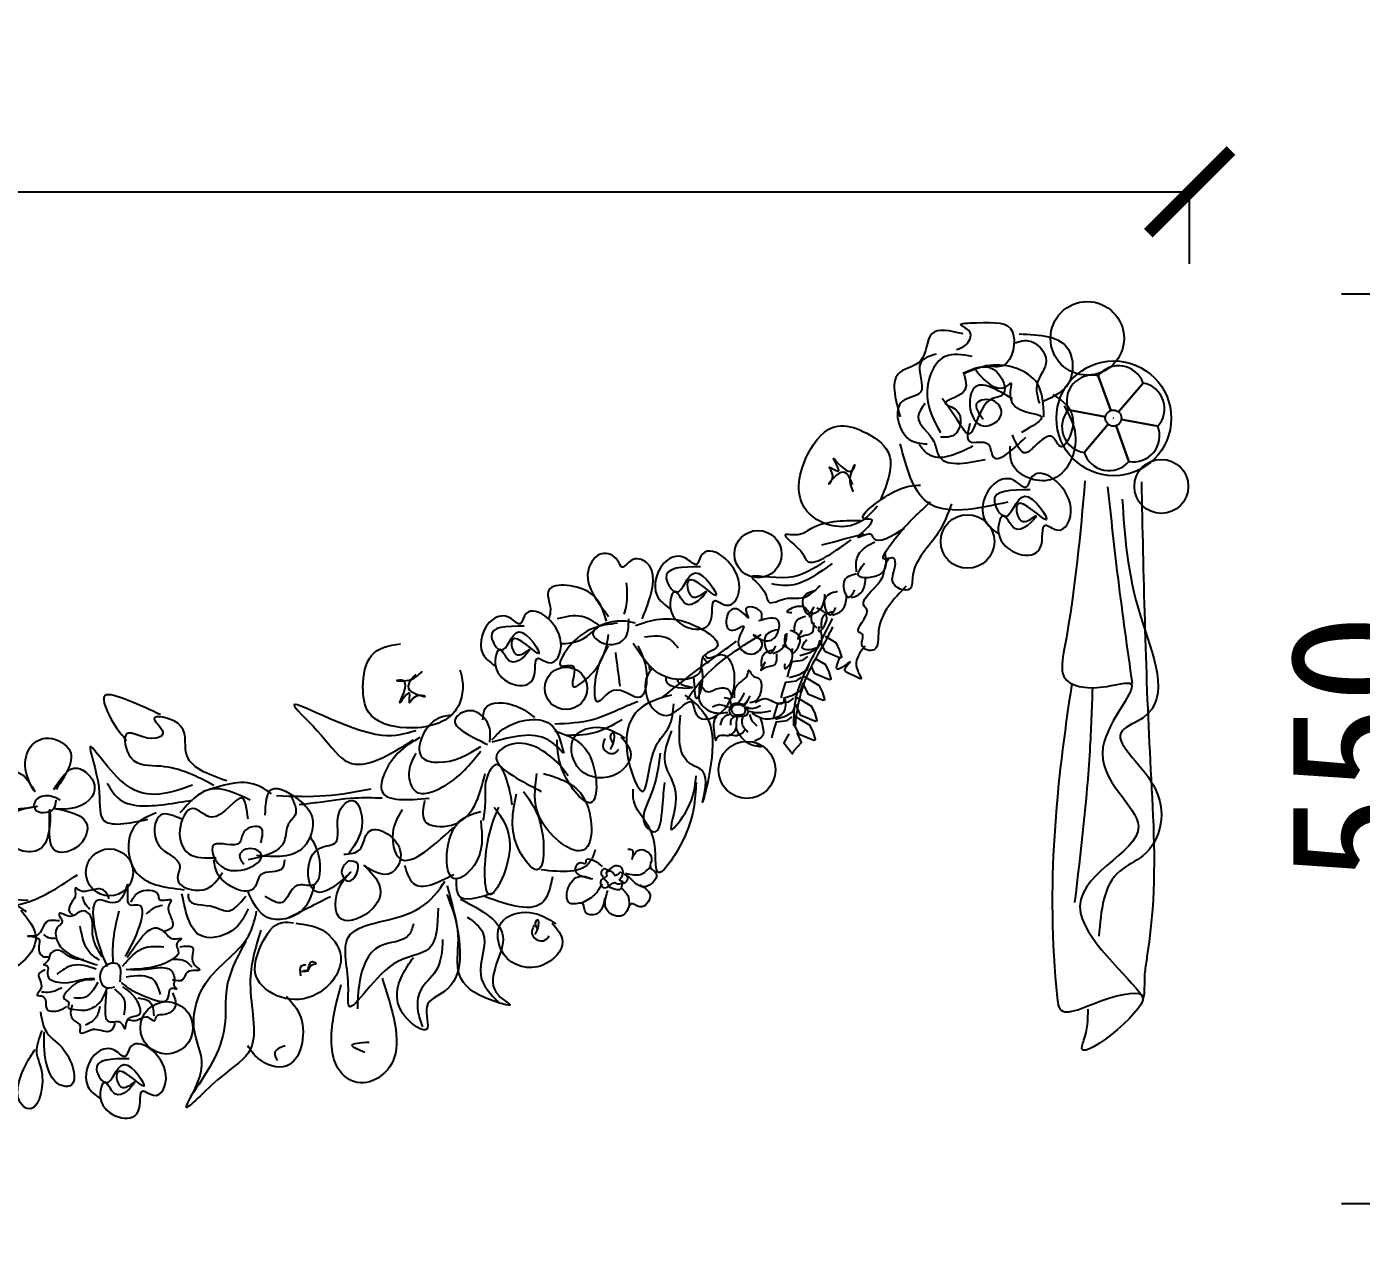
# Model space of a CAD drawing. Extents: x 3172 to 33391, y 13916 to 34175.
# Drawn here: x 15426 to 16233, y 16822 to 17560 of the extents above; entities that cross this region are included whole.
import ezdxf

# ---------------------------------------------------------------- set-up
doc = ezdxf.new("R2010")
doc.units = 0
doc.layers.get('0').update_dxf_attribs({"linetype": 'CONTINUOUS'})
doc.layers.get('DEFPOINTS').update_dxf_attribs({"linetype": 'CONTINUOUS'})
doc.layers.add('PUB_DIM', color=252, linetype='CONTINUOUS')
doc.dimstyles.new('ISO-25', dxfattribs={"dimtxt": 2.5, "dimasz": 2.5, "dimexe": 1.25, "dimexo": 0.625, "dimtad": 1, "dimdec": 4, "dimdsep": 46, "dimlunit": 6, "dimtxsty": 'Standard', "dimcen": 2.5, "dimadec": 0, "dimazin": 0, "dimtfac": 1, "dimtdec": 4, "dimtmove": 0, "dimatfit": 3, "dimfxl": 1, "dimtolj": 1, "dimtzin": 0, "dimarcsym": 0})

# ---------------------------------------------------------------- blocks, each defined once
blk = doc.blocks.new('_ARCHTICK')
at = {"color": 0, "linetype": 'ByBlock', "const_width": 0.15}
blk.add_lwpolyline([(-0.5, -0.5), (0.5, 0.5)], dxfattribs=at)
blk = doc.blocks.new('*D63')
at = {"color": 0, "lineweight": -2}
for p, q in [((16221.03, 17399.02), (16272.28, 17399.02)), ((16271.03, 17399.02), (16271.03, 16849.41)), ((16221.03, 16849.41), (16272.28, 16849.41))]:
    blk.add_line(p, q, dxfattribs=at)
at = {"layer": 'DEFPOINTS', "color": 0}
for p in [(16220.4, 17399.02), (16220.4, 16849.41), (16271.03, 16849.41)]:
    blk.add_point(p, dxfattribs=at)
at = {"color": 0, "lineweight": -2, "xscale": 50, "yscale": 50, "zscale": 50}
for p, rotation in [((16271.03, 17399.02), 90), ((16271.03, 16849.41), 270)]:
    blk.add_blockref('_ARCHTICK', p, dxfattribs=dict(at, rotation=rotation))
at = {"color": 0, "insert": (16230.41, 17124.21), "char_height": 80, "attachment_point": 5, "rotation": 90}
blk.add_mtext('\\A1;550', dxfattribs=at)
blk = doc.blocks.new('*D68')
at = {"color": 0, "lineweight": -2}
for p, q in [((14329, 17417.23), (14329, 17461.95)), ((14329, 17460.7), (16129.3, 17460.7)), ((16129.3, 17417.23), (16129.3, 17461.95))]:
    blk.add_line(p, q, dxfattribs=at)
at = {"layer": 'DEFPOINTS', "color": 0}
for p in [(16129.3, 17460.7), (14329, 17416.6), (16129.3, 17416.6)]:
    blk.add_point(p, dxfattribs=at)
at = {"color": 0, "lineweight": -2, "xscale": 50, "yscale": 50, "zscale": 50, "rotation": 180}
blk.add_blockref('_ARCHTICK', (14329, 17460.7), dxfattribs=at)
at = {"color": 0, "lineweight": -2, "xscale": 50, "yscale": 50, "zscale": 50}
blk.add_blockref('_ARCHTICK', (16129.3, 17460.7), dxfattribs=at)
at = {"color": 0, "insert": (15229.15, 17507.99), "char_height": 80, "attachment_point": 5}
blk.add_mtext('\\A1;1,800', dxfattribs=at)

msp = doc.modelspace()

# ---------------------------------------------------------------- linework, layer by layer
at = {"color": 7}
for p, q in [((16074.04025, 17349.60727), (16081.55191, 17328.57644)), ((16081.55191, 17328.57644), (16074.04025, 17349.60727)), ((16101.18782, 17345.15166), (16086.36289, 17327.69827)), ((16086.36289, 17327.69827), (16101.18782, 17345.15166)), ((16055.85835, 17328.96116), (16078.3859, 17324.84909)), ((16078.3859, 17324.84909), (16055.85835, 17328.96116)), ((16065.57347, 17303.22287), (16080.03087, 17320.24357)), ((16080.03087, 17320.24357), (16065.57347, 17303.22287)), ((16109.97693, 17319.08262), (16088.00786, 17323.09275)), ((16088.00786, 17323.09275), (16109.97693, 17319.08262)), ((16092.54447, 17297.79993), (16084.84185, 17319.3654)), ((16084.84185, 17319.3654), (16092.54447, 17297.79993))]:
    msp.add_line(p, q, dxfattribs=at)
for points in [[(15906.62097, 17187.47894), (15908.71866, 17183.12869), (15917.97638, 17179.20627), (15919.00699, 17179.70283), (15917.73675, 17183.91741), (15915.74873, 17188.04017), (15909.08063, 17191.98021)], [(15893.7377, 17180.48306), (15899.70057, 17182.34), (15904.44868, 17185.13583), (15906.04949, 17189.7176)], [(15886.28497, 17167.49296), (15887.26009, 17171.26522), (15889.08166, 17176.96951), (15895.54155, 17177.79575), (15898.54128, 17180.00319)], [(15887.40765, 17167.2718), (15893.37052, 17169.12875), (15898.11863, 17171.92458), (15899.71944, 17176.50635)], [(15900.49184, 17173.85101), (15902.38861, 17169.91744), (15911.64634, 17165.99502), (15912.67694, 17166.49158), (15911.4067, 17170.70616), (15909.41869, 17174.82891), (15903.04277, 17178.59631)], [(15882.42106, 17154.96189), (15883.39618, 17158.73415), (15885.21776, 17164.43843), (15891.67764, 17165.26468), (15894.67738, 17167.47212)], [(15895.5427, 17163.57052), (15898.52471, 17157.38637), (15907.78243, 17153.46395), (15908.81304, 17153.96051), (15907.5428, 17158.17508), (15905.55478, 17162.29784), (15898.45035, 17166.4957), (15895.30307, 17168.28166)], [(15883.54375, 17154.74073), (15889.50662, 17156.59768), (15894.25473, 17159.39351), (15895.85554, 17163.97528)], [(15877.83939, 17142.33902), (15878.81451, 17146.11128), (15880.63608, 17151.81556), (15887.09597, 17152.64181), (15890.0957, 17154.84925)], [(15878.96207, 17142.11786), (15884.92494, 17143.97481), (15889.67305, 17146.77063), (15891.27387, 17151.35241)], [(15890.96103, 17150.94765), (15893.94304, 17144.7635), (15903.20076, 17140.84108), (15904.23137, 17141.33764), (15902.96112, 17145.55221), (15900.97311, 17149.67497), (15893.86868, 17153.87283), (15890.72139, 17155.65879)], [(15876.75445, 17130.8929), (15877.72957, 17134.66516), (15879.55115, 17140.36945), (15886.01103, 17141.19569), (15889.01077, 17143.40313)], [(15889.87609, 17139.50153), (15892.8581, 17133.31738), (15902.11582, 17129.39496), (15903.14643, 17129.89152), (15901.87618, 17134.1061), (15899.88817, 17138.22885), (15892.78374, 17142.42671), (15889.63645, 17144.21267)], [(15887.0239, 17133.30068), (15884.07964, 17127.81755), (15889.30702, 17121.19109), (15890.15348, 17123.12312), (15894.62534, 17128.07213), (15892.04825, 17133.94331)], [(15431.50656, 17089.37409), (15431.50656, 17089.05326)]]:
    msp.add_lwpolyline(points, dxfattribs=at)
for centre, radius in [((16067.42091, 17372.18619), 22.21623), ((16083.46954, 17323.86342), 34.68676), ((16083.19688, 17323.97092), 4.89048), ((16083.19688, 17323.97092), 3.49615311422651e-12), ((16112.18069, 17282.73415), 16.28924), ((15995.04345, 17249.42753), 16.2055), ((15868.38289, 17241.81459), 14.27426), ((15752.31808, 17160.73496), 12.85653), ((15861.71654, 17111.443), 17.23469), ((15476.39863, 17049.50352), 14.22666), ((15510.94542, 16955.57495), 15.83692)]:
    msp.add_circle(centre, radius, dxfattribs=at)
for centre, start, end in [((16086.38224, 17339.87423), 19.61853776, 141.74027324), ((16070.65713, 17334.25764), 77.57052328, 199.69225876), ((16098.37531, 17329.6873), 317.57052328, 79.69225876), ((16067.83153, 17318.77786), 139.61853776, 261.74027324), ((16095.37688, 17313.26066), 259.61853776, 21.74027324), ((16080.5582, 17307.96782), 197.57052328, 319.69225876)]:
    msp.add_arc(centre, 15.71804, start, end, dxfattribs=at)
for points in [[(15992.35081, 17374.84004), (15973.36518, 17374.84004), (15966.58459, 17358.57889), (15954.37954, 17351.80341), (15954.37954, 17324.70151)], [(15988.28248, 17365.35437), (15993.70693, 17368.06456), (15996.41917, 17376.19514), (15990.9947, 17380.26043), (16000.48752, 17381.61552), (16022.18539, 17376.19514), (16016.76094, 17355.8687), (16005.91199, 17355.8687)], [(16023.54151, 17369.41965), (16031.67822, 17370.77476), (16042.52716, 17358.57889), (16037.10269, 17345.02794), (16038.45881, 17332.83208)], [(16026.25375, 17374.84004), (16056.08832, 17365.35437), (16056.08832, 17345.02794), (16041.17104, 17334.18718)], [(15976.07741, 17362.64418), (15966.58459, 17357.2238), (15966.58459, 17339.60756), (15955.73566, 17334.18718), (15959.80402, 17311.15056), (15970.65294, 17308.44036)], [(15997.77529, 17361.28908), (15981.50189, 17361.28908), (15970.65294, 17336.89737), (15978.78965, 17315.21584)], [(16041.17104, 17324.70151), (16037.10269, 17345.02794), (16008.62423, 17355.8687), (15992.35081, 17350.44832)], [(15999.1314, 17354.51361), (16003.19976, 17349.09322), (16019.47316, 17343.67284), (16020.82927, 17345.02794), (16020.82927, 17336.89737), (16039.81493, 17324.70151), (16027.60986, 17315.21584)], [(15992.35081, 17351.80341), (15992.35081, 17339.60756), (15981.50189, 17332.83208), (15988.28248, 17328.7668), (15986.92636, 17313.86075), (15978.78965, 17312.50565)], [(16022.18539, 17335.54227), (15999.1314, 17342.31775), (15996.41917, 17331.47699), (16004.55588, 17319.28113), (16015.40482, 17326.05661), (16011.33647, 17334.18718), (16000.48752, 17332.83208), (16004.55588, 17323.34642)], [(16046.59552, 17338.25246), (16058.80056, 17320.63622), (16050.66385, 17307.08526), (16046.59552, 17312.50565), (16035.74657, 17307.08526), (16030.3221, 17303.01998), (16022.18539, 17313.86075)], [(15969.29682, 17332.83208), (15965.22847, 17324.70151), (15974.7213, 17309.79546), (15977.43353, 17301.66488), (16005.91199, 17298.95469)], [(16053.37609, 17331.47699), (16060.15668, 17313.86075), (16045.2394, 17286.75883), (16022.18539, 17296.2445), (16020.82927, 17307.08526)], [(15940.69597, 17270.79132), (15927.50632, 17260.03124), (15913.67472, 17258.8882), (15896.45146, 17269.83698), (15898.54299, 17302.29098), (15916.5926, 17319.21211), (15931.82743, 17315.99562), (15947.03845, 17303.41885), (15942.25853, 17274.26232)], [(15996.41917, 17320.63622), (15996.41917, 17309.79546), (16007.26811, 17308.44036), (16009.98035, 17301.66488), (16030.3221, 17312.50565)], [(16019.47316, 17273.20788), (15970.65294, 17273.20788), (15954.37954, 17308.44036)], [(15998.28608, 17306.95888), (15971.27467, 17302.10143), (15965.71305, 17308.04066)], [(15925.6914, 17283.80769), (15918.57979, 17291.18364), (15911.20367, 17284.06809), (15913.54752, 17289.27459), (15911.64042, 17294.30759), (15916.84494, 17291.96463), (15913.98427, 17299.51409), (15925.34688, 17292.31168), (15926.90944, 17295.78268), (15924.56559, 17290.57618), (15925.86369, 17279.5557)], [(16032.92125, 17280.5864), (16011.24694, 17273.35364), (16017.61746, 17264.60631), (16029.45065, 17276.78937), (16042.62849, 17262.51896), (16025.16023, 17271.79022), (16028.68835, 17261.45901), (16036.39581, 17265.00838), (16025.40928, 17256.65081), (16017.01605, 17265.01646), (16013.87489, 17253.9502), (16039.0239, 17245.60486), (16042.19189, 17259.29448), (16049.02585, 17256.395), (16057.442, 17270.02784), (16033.19321, 17287.44548), (16030.51562, 17282.22698), (16023.48989, 17286.1378), (16012.17387, 17285.04939), (16005.48167, 17262.31585), (16013.27349, 17254.36035)], [(16094.75422, 17163.64285), (16086.1945, 17226.61123), (16079.90185, 17282.43183)], [(16088.57325, 17274.98589), (16099.58189, 17204.26936), (16101.15455, 17142.9817), (16088.57325, 17135.12431), (16107.44519, 17102.12325), (16101.15455, 17059.69334), (16087.00057, 17050.26447), (16074.41926, 17010.97751)], [(15833.63905, 17234.04266), (15812.94994, 17227.13866), (15819.03089, 17218.78894), (15830.32621, 17230.41822), (15842.90506, 17216.79646), (15826.23081, 17225.6463), (15829.59856, 17215.7847), (15836.95568, 17219.17273), (15826.46854, 17211.19505), (15818.45682, 17219.18044), (15815.45844, 17208.6172), (15839.46431, 17200.65119), (15842.48831, 17213.71855), (15849.01163, 17210.95087), (15857.04523, 17223.96403), (15833.89866, 17240.58996), (15831.34277, 17235.60866), (15824.63639, 17239.34172), (15813.83473, 17238.30278), (15807.44672, 17216.60259), (15814.88437, 17209.0087)], [(15927.95345, 17231.16574), (15928.45749, 17240.06367), (15933.90826, 17246.32856), (15938.99606, 17249.26117)], [(15798.42606, 17202.74292), (15802.49441, 17213.58368), (15801.1383, 17236.6203), (15791.64547, 17237.97539), (15786.221, 17233.91011), (15783.50878, 17237.97539), (15774.01595, 17242.04068), (15765.87925, 17232.55501), (15774.01595, 17209.5184), (15778.08431, 17204.09801)], [(15944.97155, 17243.26013), (15942.97, 17230.22363), (15929.01747, 17229.18918), (15932.81934, 17236.33175)], [(15787.57712, 17205.45311), (15788.93323, 17210.87349), (15788.93323, 17224.42444)], [(15927.96899, 17229.87305), (15920.16944, 17224.93284), (15923.41945, 17215.69425), (15926.93397, 17220.13594)], [(15924.98555, 17215.56623), (15930.55086, 17218.38522), (15933.03999, 17223.63826), (15933.49378, 17227.72387)], [(15903.32573, 17219.77624), (15895.52617, 17214.83602), (15898.77618, 17205.59743), (15902.2907, 17210.03913)], [(15900.34228, 17205.46942), (15905.9076, 17208.28841), (15908.39673, 17213.54145), (15908.85051, 17217.62706)], [(15916.4714, 17219.23996), (15908.67184, 17214.29975), (15911.92185, 17205.06116), (15915.43637, 17209.50285)], [(15913.48795, 17204.93314), (15919.05327, 17207.75213), (15921.5424, 17213.00517), (15921.99618, 17217.09078)], [(15726.98247, 17198.24438), (15707.27855, 17191.66914), (15713.06993, 17183.71703), (15723.82738, 17194.79253), (15735.80724, 17181.81943), (15719.927, 17190.24785), (15723.13439, 17180.85584), (15730.14117, 17184.08254), (15720.15341, 17176.48475), (15712.5232, 17184.08989), (15709.6676, 17174.02966), (15732.53033, 17166.44298), (15735.41033, 17178.88809), (15741.62302, 17176.2522), (15749.27407, 17188.64568), (15727.22971, 17204.47991), (15724.79554, 17199.73581), (15718.40851, 17203.29111), (15708.12121, 17202.30164), (15702.0374, 17181.63479), (15709.12087, 17174.40251)], [(15870.43993, 17201.96001), (15870.04105, 17207.05026), (15861.0618, 17208.47669), (15862.58766, 17203.34901), (15855.4269, 17208.66383), (15849.6457, 17204.34294), (15852.18881, 17195.79684), (15859.60561, 17198.37107), (15856.47725, 17188.88508), (15866.40057, 17181.78619), (15870.58277, 17188.98073), (15865.63939, 17193.09368), (15874.54548, 17189.41324), (15880.58274, 17201.62316), (15868.73117, 17201.45265)], [(15888.90961, 17206.38754), (15886.15228, 17206.81455), (15890.84689, 17210.01315), (15897.55129, 17208.83719), (15899.61738, 17203.48969)], [(15905.16753, 17198.05907), (15905.18301, 17195.26892), (15909.03932, 17199.44017), (15908.8655, 17206.2447), (15903.8814, 17209.07723)], [(15906.6578, 17197.00354), (15908.24897, 17204.63385), (15913.54394, 17207.11117)], [(15772.65984, 17198.67763), (15761.81089, 17204.09801), (15746.89361, 17202.74292)], [(15783.50878, 17200.03273), (15753.6742, 17185.12667), (15749.60585, 17174.28591), (15756.38644, 17174.28591), (15756.38644, 17162.09005), (15765.87925, 17167.51043), (15778.08431, 17193.25725)], [(15794.35771, 17200.03273), (15786.221, 17201.38782), (15768.59148, 17193.25725), (15775.37207, 17187.83687), (15787.57712, 17190.54706), (15790.28935, 17202.74292)], [(15794.35771, 17198.67763), (15826.90452, 17200.03273), (15843.17794, 17185.12667), (15835.04123, 17179.70629), (15833.68511, 17171.57572), (15818.76781, 17166.15534), (15793.00159, 17187.83687)], [(15890.42002, 17194.17181), (15892.01119, 17201.80212), (15897.30616, 17204.27944)], [(15894.90394, 17195.62413), (15892.68517, 17190.71275), (15894.10837, 17191.80897), (15900.96943, 17194.15827), (15902.09135, 17200.49312)], [(15901.03503, 17206.88479), (15900.7956, 17200.96281), (15904.0147, 17197.30452)], [(15799.78218, 17191.90216), (15814.69948, 17190.54706), (15820.12393, 17185.12667)], [(15825.5484, 17153.95948), (15832.32899, 17163.44515), (15870.30028, 17193.25725)], [(15880.26841, 17196.09292), (15872.46885, 17191.1527), (15875.71886, 17181.91411), (15879.23338, 17186.35581)], [(15877.28496, 17181.7861), (15882.85028, 17184.60509), (15885.33941, 17189.85813), (15885.79319, 17193.94374)], [(15884.91069, 17193.53086), (15884.67127, 17187.60888), (15887.89037, 17183.95059)], [(15889.0432, 17184.70515), (15889.05867, 17181.91499), (15892.91499, 17186.08624), (15892.74117, 17192.89077), (15887.75707, 17195.7233)], [(15913.49507, 17197.89656), (15910.76967, 17192.38624), (15898.70773, 17170.17614), (15892.48865, 17150.41353), (15890.77802, 17138.15787)], [(15906.34456, 17195.01836), (15904.94347, 17185.8928), (15895.1767, 17185.16869), (15897.83801, 17190.16849)], [(15795.71382, 17186.48178), (15801.1383, 17167.51043), (15797.06994, 17155.31458), (15780.79654, 17159.37986), (15771.30372, 17152.60438), (15769.9476, 17163.44515), (15778.08431, 17186.48178)], [(15810.63112, 17155.31458), (15829.61676, 17170.22062), (15855.38298, 17189.19197)], [(15870.45481, 17173.8565), (15872.04598, 17181.4868), (15877.34095, 17183.96412)], [(15884.5342, 17175.4945), (15884.54967, 17172.70435), (15888.40598, 17176.8756), (15888.23217, 17183.68012), (15883.24807, 17186.51266)], [(15782.15266, 17182.41648), (15784.8649, 17162.09005)], [(15872.61759, 17176.58985), (15870.39882, 17171.67847), (15871.82202, 17172.77468), (15878.68308, 17175.12399), (15879.805, 17181.45884)], [(15661.48942, 17169.16834), (15657.68288, 17159.65571), (15667.19917, 17155.85065), (15661.48942, 17155.85065), (15657.68288, 17152.04559), (15657.68288, 17157.75317), (15651.97313, 17152.04559), (15653.87638, 17165.36329), (15650.06988, 17165.36329), (15655.77963, 17165.36329), (15665.29592, 17171.07088)], [(15507.28391, 17144.74063), (15486.64212, 17153.76461), (15473.741, 17156.34289), (15478.90144, 17139.58407), (15486.64212, 17129.27096)], [(15661.45823, 17134.98815), (15641.11646, 17132.27796), (15588.22789, 17149.89419), (15604.50131, 17132.27796), (15620.77471, 17116.0168), (15660.10211, 17129.56777)], [(15702.14173, 17141.76362), (15703.49785, 17148.5391), (15722.4835, 17149.89419), (15733.33243, 17143.11872)], [(15795.71382, 17152.60438), (15788.93323, 17149.89419), (15768.59148, 17141.76362), (15745.53749, 17139.05343)], [(15816.05558, 17156.66967), (15797.06994, 17148.5391), (15790.28935, 17116.0168), (15798.42606, 17098.40057), (15806.56277, 17125.50248), (15814.69948, 17137.69834), (15817.41169, 17151.24929)], [(15824.19229, 17156.66967), (15840.4657, 17133.63305), (15835.04123, 17092.98018), (15835.04123, 17110.59642), (15828.26064, 17114.66171), (15821.48005, 17144.47381)], [(15547.27736, 17104.7773), (15522.76523, 17121.53612), (15517.60479, 17139.58407), (15503.41357, 17142.16235), (15508.57401, 17133.13837), (15504.70367, 17130.56009), (15486.64212, 17133.13837), (15489.22234, 17118.95784), (15507.28391, 17113.80128), (15539.53668, 17102.19902)], [(15683.1561, 17144.47381), (15673.66327, 17141.76362), (15665.52658, 17118.72699), (15675.01939, 17116.0168), (15700.78562, 17125.50248)], [(15706.21009, 17128.21267), (15706.21009, 17136.34324), (15694.00504, 17147.184), (15685.86834, 17143.11872), (15704.85397, 17126.85758)], [(15707.56621, 17129.56777), (15712.99068, 17134.98815), (15742.82526, 17139.05343), (15750.96197, 17121.43718)], [(15750.96197, 17121.43718), (15741.46914, 17129.56777), (15707.56621, 17128.21267)], [(15745.53749, 17134.98815), (15765.87925, 17121.43718), (15767.23536, 17091.62509), (15750.96197, 17109.24133), (15746.89361, 17129.56777)], [(15786.221, 17141.76362), (15768.59148, 17133.63305), (15752.31808, 17132.27796)], [(15816.05558, 17134.98815), (15811.98724, 17116.0168), (15818.76781, 17094.33528), (15816.05558, 17075.36395), (15825.5484, 17087.5598), (15830.97288, 17107.88623)], [(15860.51716, 17135.44165), (15855.64585, 17132.06562), (15850.83206, 17132.82268)], [(15442.77833, 17099.62074), (15456.96955, 17112.51215), (15467.29044, 17102.19902), (15453.09921, 17088.0185), (15442.77833, 17088.0185), (15460.83989, 17081.5728), (15458.25965, 17066.10312), (15444.06843, 17062.2357), (15440.19811, 17082.86193), (15440.19811, 17086.72935), (15437.61788, 17067.39226), (15415.68598, 17067.39226), (15414.39588, 17082.86193), (15432.45742, 17089.30763), (15424.71676, 17088.0185), (15400.20465, 17095.75333), (15405.36509, 17103.48817), (15423.42666, 17108.64472), (15431.16732, 17098.33161), (15426.00688, 17109.93387), (15437.61788, 17130.56009), (15451.80911, 17124.11439), (15444.06843, 17099.62074)], [(15526.63557, 17102.19902), (15486.64212, 17102.19902), (15464.71021, 17125.40354), (15469.87066, 17100.90989), (15472.4509, 17081.5728), (15499.54323, 17081.5728)], [(15664.17047, 17130.92286), (15650.60928, 17121.43718), (15641.11646, 17098.40057), (15669.59492, 17094.33528)], [(15753.6742, 17107.88623), (15746.89361, 17116.0168), (15715.70291, 17125.50248), (15710.27844, 17120.08209), (15722.4835, 17106.53114), (15737.40079, 17098.40057)], [(15661.45823, 17121.43718), (15657.38988, 17109.24133), (15661.45823, 17098.40057), (15677.73163, 17101.11076), (15700.78562, 17122.79228)], [(15809.27501, 17121.43718), (15803.85053, 17097.04547), (15801.1383, 17076.71904), (15805.20665, 17074.00885), (15810.63112, 17088.9149), (15811.98724, 17103.82095)], [(15719.77127, 17090.26999), (15717.05903, 17103.82095), (15710.27844, 17114.66171), (15704.85397, 17107.88623), (15703.49785, 17092.98018), (15702.14173, 17080.78433)], [(15475.03112, 17103.48817), (15481.48166, 17094.46419), (15509.86413, 17090.59678), (15526.63557, 17093.17505)], [(15574.36969, 17097.04247), (15565.33891, 17102.19902), (15533.08614, 17098.33161)], [(15666.8827, 17092.98018), (15666.8827, 17080.78433), (15683.1561, 17078.07414), (15703.49785, 17109.24133)], [(15738.7569, 17109.24133), (15763.16701, 17094.33528), (15763.16701, 17063.16809), (15737.40079, 17080.78433), (15734.68855, 17109.24133)], [(15830.97288, 17103.82095), (15822.83617, 17068.58847), (15807.91889, 17049.61713), (15805.20665, 17069.94357), (15793.00159, 17094.33528), (15793.00159, 17099.75566)], [(15446.64867, 17093.17505), (15438.90799, 17095.75333), (15431.16732, 17091.88591), (15431.16732, 17088.0185), (15442.77833, 17088.0185), (15444.06843, 17093.17505)], [(15560.17847, 17081.5728), (15556.30814, 17094.46419), (15538.24658, 17082.86193), (15526.63557, 17088.0185), (15518.89489, 17075.1271), (15524.05535, 17060.94656), (15540.8268, 17058.36828)], [(15561.46859, 17093.17505), (15536.95646, 17099.62074), (15518.89489, 17085.44021)], [(15585.98069, 17095.75333), (15588.56092, 17084.15108), (15584.69059, 17078.99452), (15582.11037, 17068.68141), (15560.17847, 17057.07915)], [(15570.49937, 17084.15108), (15574.36969, 17099.62074), (15592.43126, 17091.88591), (15598.88182, 17082.86193), (15593.72138, 17064.81398), (15565.33891, 17059.65743)], [(15634.33589, 17099.75566), (15607.21354, 17095.69037), (15577.37897, 17095.69037)], [(15641.11646, 17094.33528), (15624.84306, 17094.33528), (15601.78907, 17091.62509), (15590.94013, 17090.26999)], [(15726.55186, 17098.40057), (15737.40079, 17076.71904), (15734.68855, 17050.97222), (15723.83962, 17063.16809), (15722.4835, 17097.04547)], [(15618.06247, 17060.45789), (15627.5553, 17063.16809), (15632.97977, 17074.00885), (15651.9654, 17063.16809), (15642.47258, 17048.26203), (15630.26753, 17053.68241), (15638.40424, 17044.19675), (15635.692, 17027.9356), (15616.70635, 17021.16013), (15616.70635, 17042.84165), (15622.13082, 17049.61713), (15603.14519, 17037.42127), (15601.78907, 17063.16809), (15612.638, 17067.23338), (15615.35023, 17086.20471), (15623.48694, 17092.98018), (15628.91141, 17083.49452), (15620.77471, 17060.45789)], [(15653.32152, 17087.5598), (15647.89705, 17075.36395), (15650.60928, 17059.10279), (15684.51222, 17076.71904)], [(15700.78562, 17080.78433), (15696.71728, 17053.68241), (15685.86834, 17045.55184), (15685.86834, 17078.07414), (15700.78562, 17086.20471)], [(15708.92232, 17088.9149), (15718.41515, 17065.87828), (15706.21009, 17036.06617), (15704.85397, 17067.23338), (15711.63456, 17088.9149)], [(15504.70367, 17085.44021), (15491.80256, 17077.70537), (15491.80256, 17050.63345), (15521.47513, 17039.03119)], [(15520.18501, 17081.5728), (15507.28391, 17084.15108), (15505.99379, 17066.10312), (15518.89489, 17053.21173), (15517.60479, 17045.47689), (15533.08614, 17039.03119), (15544.69714, 17049.3443)], [(15567.91915, 17067.39226), (15567.91915, 17076.41624), (15557.59824, 17073.83796), (15555.01802, 17067.39226), (15539.53668, 17066.10312), (15545.98724, 17051.92259), (15567.91915, 17060.94656), (15558.88836, 17063.52484), (15555.01802, 17059.65743), (15557.59824, 17054.50087)], [(15427.29698, 17032.5855), (15395.04419, 17035.16378), (15364.08152, 17050.63345), (15361.5013, 17069.97054), (15366.66174, 17075.1271), (15356.34086, 17068.68141), (15343.43973, 17049.3443), (15355.05074, 17039.03119), (15344.72985, 17035.16378), (15358.92108, 17024.85065), (15383.43319, 17024.85065), (15426.00688, 17031.29636), (15456.96955, 17048.05517)], [(15597.5917, 17071.25968), (15602.75214, 17059.65743), (15598.88182, 17041.60947), (15589.85104, 17041.60947), (15580.82025, 17031.29636), (15570.49937, 17035.16378)], [(15769.9476, 17063.16809), (15767.23536, 17056.3926), (15737.40079, 17050.97222)], [(15582.11037, 17057.07915), (15580.82025, 17051.92259), (15567.91915, 17048.05517), (15564.04881, 17040.32033), (15542.1169, 17048.05517), (15539.53668, 17057.07915)], [(15620.77471, 17056.3926), (15626.19918, 17055.03751), (15620.77471, 17044.19675), (15616.70635, 17049.61713), (15620.77471, 17056.3926)], [(15654.67764, 17053.68241), (15660.10211, 17042.84165), (15684.51222, 17048.26203)], [(15744.18138, 17046.90694), (15738.7569, 17032.00089), (15703.49785, 17034.71108)], [(15476.23126, 17033.59695), (15472.75436, 17038.80838), (15465.36592, 17038.80838), (15457.9775, 17038.80838), (15455.80442, 17040.11124), (15455.80442, 17036.63695), (15453.19675, 17030.99122), (15452.32752, 17025.3455), (15454.06597, 17024.04264)], [(15485.86805, 16998.81004), (15493.60872, 17014.27972), (15493.60872, 17029.74939), (15488.96431, 17029.74939), (15487.41619, 17035.93726), (15487.41619, 17042.12512), (15482.77178, 17032.84332), (15476.57925, 17031.29635), (15470.38672, 17032.84332), (15468.83858, 17009.63882), (15475.03111, 16992.62217)], [(15489.26968, 17031.42551), (15493.61582, 17037.07124), (15505.78502, 17035.76838), (15506.65424, 17033.16265), (15513.60806, 17032.72836), (15512.30421, 17029.68836), (15513.17344, 17023.17407), (15514.47729, 17016.65978), (15508.39269, 17013.61978)], [(15600.17192, 17041.60947), (15592.43126, 17026.1398), (15571.78947, 17022.27238), (15560.17847, 17037.74206)], [(15675.01939, 17027.9356), (15669.59492, 17003.54389), (15647.89705, 16994.05821), (15620.77471, 16969.6665), (15620.77471, 16979.15216), (15620.77471, 17010.31936), (15658.74599, 17025.22541), (15676.37551, 17040.13146), (15679.08775, 17044.19675)], [(15680.44386, 17041.48655), (15685.86834, 17019.80503), (15679.08775, 16977.79707), (15668.23882, 16968.3114), (15668.23882, 16954.76045), (15654.67764, 16962.89102), (15653.32152, 16987.28274), (15660.10211, 16998.1235)], [(15685.86834, 17045.55184), (15687.22445, 17036.06617), (15708.92232, 17037.42127)], [(15464.49669, 17027.08265), (15461.4544, 17030.99122), (15460.15057, 17034.89981)], [(15498.83119, 17024.47693), (15504.04654, 17028.3855), (15508.39269, 17029.68836)], [(15560.17847, 17027.42893), (15552.4378, 17015.82669), (15533.08614, 17010.67012), (15520.18501, 17036.45291)], [(15524.05535, 17036.45291), (15524.05535, 17033.87463), (15539.53668, 17028.71808), (15547.27736, 17026.1398), (15558.88836, 17035.16378)], [(15609.92578, 17034.71108), (15582.80342, 17021.16013)], [(15688.58057, 17033.35598), (15714.3468, 17008.96427), (15711.63456, 16975.08688), (15718.41515, 16969.6665), (15703.49785, 16973.73178), (15687.22445, 16989.99293), (15687.22445, 17011.67446), (15680.44386, 17036.06617)], [(15471.86381, 16998.5191), (15466.1826, 17012.00184), (15464.05213, 17024.42016), (15460.85645, 17026.1942), (15455.17523, 17023.71053), (15451.62446, 17023.00092), (15445.94322, 17024.42016), (15446.29832, 17022.64611), (15447.71862, 17020.51726), (15447.00846, 17018.03359), (15445.58815, 17016.96917), (15444.87801, 17007.74413), (15455.5303, 16998.5191), (15469.0232, 16993.55176)], [(15478.61028, 16994.6162), (15478.61028, 17006.3249), (15482.16103, 17026.1942)], [(15567.91915, 17014.53754), (15561.46859, 16982.30906), (15561.46859, 16942.34573), (15543.40702, 16925.58692), (15522.76523, 16907.53897), (15531.79602, 16929.45434), (15527.92568, 16952.65884), (15534.37624, 16982.30906), (15561.46859, 17013.24841), (15565.33891, 17026.1398)], [(15692.64893, 17022.51522), (15702.14173, 17013.02956), (15700.78562, 16987.28274), (15711.63456, 16971.02159)], [(15446.24293, 17020.13407), (15437.98526, 17019.2655), (15435.37758, 17014.48835), (15430.59684, 17011.01406), (15427.11992, 17011.01406), (15433.63914, 17009.2769), (15433.63914, 17004.93404), (15435.81219, 16998.85404), (15439.72371, 16998.41975)], [(15470.44351, 16996.39025), (15464.76229, 17000.64795), (15458.72598, 17016.96917)], [(15487.13211, 16998.16428), (15493.87856, 17007.74413), (15505.24101, 17015.90474), (15510.21209, 17012.71146), (15514.11793, 17009.51818), (15518.02377, 17009.51818), (15519.79915, 17009.51818), (15517.6687, 17007.38932), (15516.95854, 17005.61527), (15518.02377, 17000.64795), (15515.53824, 16997.80948), (15504.88594, 16992.84215), (15486.42197, 16990.71329)], [(15660.10211, 17018.44994), (15657.38988, 17011.67446), (15639.76036, 17004.89898), (15627.5553, 16983.21745), (15626.19918, 16966.95631)], [(15443.63523, 17009.71119), (15440.59293, 17009.71119), (15436.68141, 17011.88263)], [(15518.82341, 17004.49976), (15526.64645, 17004.06547), (15527.08108, 16994.51118), (15530.9926, 16990.6026), (15523.60418, 16989.29973), (15520.56188, 16984.5226), (15514.47729, 16984.5226)], [(15558.88836, 17008.09184), (15547.27736, 16979.73078), (15545.98724, 16956.52626), (15525.34545, 16913.98466)], [(15677.73163, 17008.96427), (15673.66327, 16989.99293), (15664.17047, 16977.79707), (15662.81435, 16965.60121), (15665.52658, 16956.11555)], [(15460.85645, 16996.74505), (15452.3346, 16998.5191), (15445.23308, 17002.422), (15440.26201, 16999.58352), (15439.19677, 16996.03544), (15436.71124, 16993.55176), (15438.48663, 16993.19697), (15438.8417, 16988.22964), (15447.00846, 16982.90749), (15464.05213, 16985.39116), (15467.24783, 16985.39116)], [(15484.2915, 16992.84215), (15497.42933, 17003.84124), (15509.14686, 17004.55085)], [(15437.55066, 16990.6026), (15433.63914, 16987.99689), (15434.94296, 16979.31115), (15432.76989, 16975.40258), (15436.24681, 16974.53401), (15438.41988, 16967.15114), (15448.416, 16967.15114), (15450.58905, 16968.454)], [(15468.31306, 16991.06811), (15453.75491, 16993.19697), (15444.52292, 16987.87482)], [(15482.77178, 16983.34037), (15481.22364, 16994.16913), (15471.93484, 16991.07521), (15473.48299, 16980.24643), (15479.67552, 16980.24643)], [(15489.26258, 16990.71329), (15502.04534, 16991.42292), (15513.40777, 16990.3585), (15515.53824, 16983.61712), (15515.53824, 16980.77865), (15516.95854, 16979.0046), (15513.76286, 16979.35941), (15512.34256, 16976.87574), (15510.56716, 16971.90842), (15501.69024, 16972.97285), (15489.26258, 16978.64979), (15483.58134, 16982.90749)], [(15514.04266, 16997.11689), (15522.30033, 16995.81404), (15526.21185, 16992.33975)], [(15467.6029, 16984.68154), (15461.21152, 16984.32673), (15451.97953, 16979.0046), (15449.13892, 16972.97285), (15451.62446, 16971.1988), (15451.62446, 16967.65072), (15453.75491, 16966.94109), (15460.85645, 16966.23147), (15469.0232, 16969.42475), (15475.05951, 16979.71422)], [(15469.37827, 16982.90749), (15460.50138, 16973.68247), (15454.82014, 16973.68247)], [(15486.42197, 16986.45559), (15502.75548, 16984.68154), (15507.01641, 16975.81132)], [(15447.54675, 16979.74544), (15440.59293, 16977.13972), (15435.37758, 16977.13972)], [(15484.2915, 16980.42383), (15493.16842, 16971.55361), (15494.23365, 16963.393), (15486.77704, 16959.84492), (15485.71181, 16954.87759), (15483.93643, 16958.07087), (15476.12475, 16959.13529), (15473.99428, 16967.65072), (15474.70444, 16979.0046)], [(15479.32043, 16979.0046), (15485.00166, 16972.97285), (15485.00166, 16963.393)], [(15514.47729, 16976.70544), (15516.21574, 16968.88829), (15510.13114, 16963.67684), (15504.48117, 16961.9397), (15503.61194, 16959.76827), (15500.56964, 16961.50541), (15491.87737, 16959.76827), (15487.0966, 16960.63684)], [(15493.61582, 16973.66543), (15500.56964, 16971.494), (15503.17732, 16962.80827)], [(15434.62111, 16965.20865), (15438.63819, 16952.36372), (15449.08256, 16941.92721), (15451.4928, 16920.25139), (15449.08256, 16920.25139), (15437.03135, 16942.73002), (15437.03135, 16953.16653)], [(15479.70818, 16958.46541), (15477.10051, 16953.68826), (15467.53899, 16954.55684), (15462.75824, 16953.25398), (15458.84672, 16952.3854), (15458.84672, 16956.72827), (15454.9352, 16960.20255), (15453.19675, 16963.24257), (15454.06597, 16969.75686)], [(15470.58129, 16968.454), (15467.97361, 16961.50541), (15461.88902, 16957.16255)], [(15435.5845, 16954.00092), (15432.31858, 16940.94477), (15435.79326, 16926.59443), (15426.55363, 16906.83893), (15424.49659, 16908.09506), (15425.92647, 16933.56025), (15431.36561, 16942.46735)], [(15488.25184, 16936.81889), (15468.54793, 16930.24365), (15474.33931, 16922.29154), (15485.09676, 16933.36704), (15497.07661, 16920.39394), (15481.19638, 16928.82236), (15484.40376, 16919.43036), (15491.41054, 16922.65705), (15481.42278, 16915.05927), (15473.79257, 16922.6644), (15470.93698, 16912.60417), (15493.79971, 16905.01749), (15496.6797, 16917.4626), (15502.89239, 16914.82671), (15510.54344, 16927.2202), (15488.49909, 16943.05442), (15486.06491, 16938.31032), (15479.67788, 16941.86562), (15469.39059, 16940.87615), (15463.30677, 16920.2093), (15470.39024, 16912.97703)]]:
    msp.add_spline(points, degree=3, dxfattribs=at)
for points, knots in [([(16065.96779, 17286.04552), (16063.20931, 17254.17516), (16060.00368, 17217.13864), (16049.37046, 17162.68165), (16073.59687, 17159.27923), (16107.59077, 17169.77473), (16054.11505, 17116.16725), (16129.67054, 17070.82117), (16027.39039, 17038.19464), (16098.00556, 16981.6303), (16101.06719, 16973.54327)], [0, 0, 0, 0, 126.519798563, 147.028564189, 177.247321059, 197.282983477, 248.899524938, 313.837370938, 397.775972926, 463.919035153, 463.919035153, 463.919035153, 463.919035153]), ([(16100.89067, 16972.5972), (16101.10924, 16972.97945), (16102.46022, 16976.1526), (16101.68364, 16986.16594), (16104.4953, 17002.85429), (16109.96077, 17046.96567), (16103.28204, 17143.17867), (16101.49991, 17229.32051), (16100.33688, 17285.53676)], [473.099543366, 473.099543366, 473.099543366, 473.099543366, 475.685576722, 491.861296074, 503.407884556, 541.96387588, 652.865272985, 861.197329946, 861.197329946, 861.197329946, 861.197329946]), ([(15776.72819, 17201.38782), (15774.7237, 17208.155), (15770.35418, 17222.90653), (15735.56667, 17225.43992), (15744.08654, 17209.82791), (15742.24191, 17203.98933), (15741.69453, 17202.63618)], [0, 0, 0, 0, 39.480649889, 86.062435935, 109.479217275, 116.85615147, 116.85615147, 116.85615147, 116.85615147]), ([(15890.06025, 17138.06607), (15890.12704, 17142.64091), (15890.3685, 17159.17993), (15901.95902, 17180.26409), (15910.41393, 17196.89975), (15913.46524, 17202.95117)], [0, 0, 0, 0, 64.477634969, 233.10051397, 329.790973727, 329.790973727, 329.790973727, 329.790973727]), ([(15749.3346, 17187.95792), (15750.34323, 17187.85659), (15759.83944, 17187.4671), (15765.89245, 17192.67066), (15771.30372, 17197.32254)], [159.545136178, 159.545136178, 159.545136178, 159.545136178, 164.3481826, 204.848755489, 204.848755489, 204.848755489, 204.848755489]), ([(15688.06413, 17171.96881), (15688.50051, 17170.82684), (15690.93994, 17162.85515), (15688.31467, 17141.4371), (15658.5882, 17133.79777), (15631.38047, 17141.59064), (15628.66514, 17162.90932), (15632.32606, 17183.4632), (15645.12454, 17186.81495), (15652.38299, 17187.55628)], [67.960842272, 67.960842272, 67.960842272, 67.960842272, 76.780916631, 127.491807238, 208.299643171, 269.775006012, 308.464443773, 357.50630983, 406.866581975, 406.866581975, 406.866581975, 406.866581975]), ([(15804.4786, 17172.81212), (15803.92573, 17172.24839), (15794.70685, 17161.46928), (15809.87628, 17131.30753), (15829.1093, 17158.9382), (15830.11709, 17138.51748), (15859.40722, 17146.88835), (15854.92725, 17188.28243), (15837.73933, 17177.47439), (15836.76681, 17180.04026), (15836.55395, 17181.28677)], [251.286904339, 251.286904339, 251.286904339, 251.286904339, 254.003368745, 299.971678694, 324.348294914, 337.226903169, 365.021139935, 416.815770182, 426.991073347, 432.806928969, 432.806928969, 432.806928969, 432.806928969]), ([(15819.47786, 17166.08848), (15819.56002, 17165.62892), (15820.82525, 17162.31453), (15837.6941, 17161.0925), (15813.78454, 17159.44931), (15812.73461, 17166.16093), (15812.81027, 17167.56037)], [172.637668427, 172.637668427, 172.637668427, 172.637668427, 174.820573551, 189.541287423, 213.488860504, 219.271561216, 219.271561216, 219.271561216, 219.271561216]), ([(15834.04463, 17173.74311), (15836.55316, 17167.64492), (15830.25154, 17144.65024), (15830.25619, 17161.76183), (15829.51167, 17167.4206)], [91.686620525, 91.686620525, 91.686620525, 91.686620525, 121.573512574, 140.828480317, 140.828480317, 140.828480317, 140.828480317]), ([(16058.05425, 17163.40458), (16048.81852, 17103.30107), (16041.95694, 17040.08019), (16050.64037, 16959.89075), (16074.62322, 16973.80159), (16124.33117, 16982.91248), (16057.83754, 16929.64641), (16067.64964, 16953.31121), (16067.7835, 16960.65812), (16067.89648, 16966.85935)], [54.03040875, 54.03040875, 54.03040875, 54.03040875, 286.549536755, 293.531018211, 326.865576695, 357.131168511, 415.532411689, 419.862281917, 443.29869175, 443.29869175, 443.29869175, 443.29869175]), ([(16059.97826, 17031.25138), (16063.59766, 17061.82917), (16068.70934, 17105.01428), (16070.35825, 17148.42078), (16070.68526, 17161.10259)], [0, 0, 0, 0, 114.04358581, 161.064082402, 161.064082402, 161.064082402, 161.064082402])]:
    msp.add_open_spline(points, degree=3, knots=knots, dxfattribs=at)
for points in [[(15838.36931, 17175.71165), (15837.20478, 17176.96446), (15836.04026, 17178.21727), (15834.8846, 17179.42962)], [(15802.56132, 17174.70682), (15802.63792, 17173.74248), (15802.7366, 17172.77184), (15802.83528, 17171.80121)], [(15862.28797, 17153.74351), (15861.65672, 17152.56029), (15861.02548, 17151.37706), (15860.50926, 17150.49218)]]:
    msp.add_open_spline(points, degree=3, dxfattribs=at)
at = {"layer": 'DEFPOINTS', "color": 7}
for points in [[(15854.21522, 17154.99706), (15854.52679, 17160.44358), (15859.04261, 17165.42334), (15862.33305, 17169.77123), (15862.82449, 17171.73556), (15864.79042, 17168.78901), (15868.72194, 17166.82467), (15870.19626, 17159.45818), (15865.7733, 17152.50735), (15863.31593, 17152.04042)], [(15852.99552, 17154.54719), (15850.32199, 17159.97682), (15843.15866, 17160.13241), (15838.25215, 17158.47596), (15834.32046, 17161.91368), (15833.33758, 17163.87802), (15832.84614, 17158.96713), (15832.84614, 17153.56497), (15839.72647, 17146.68964), (15850.04688, 17146.19858)], [(15850.63356, 17149.08378), (15843.93731, 17150.63998), (15840.9785, 17149.23937)], [(15851.87928, 17150.95115), (15851.56799, 17153.59662), (15847.98633, 17154.99706)], [(15860.85855, 17150.12736), (15855.94416, 17151.60064), (15851.5212, 17149.6362), (15851.5212, 17145.21637), (15856.4356, 17143.74309), (15862.33287, 17145.70742), (15861.34999, 17149.6362)], [(15860.28861, 17149.55054), (15856.23959, 17150.79557), (15852.34664, 17148.77261), (15853.12528, 17145.81581), (15857.6411, 17144.72653), (15860.28861, 17145.81581), (15860.59991, 17148.61686), (15859.50997, 17150.17305)], [(15856.23959, 17152.04042), (15857.6411, 17153.59662), (15860.13283, 17157.95387)], [(15859.04261, 17150.63998), (15860.4444, 17151.57366), (15863.71449, 17156.24209)], [(15866.756, 17152.09169), (15872.65328, 17154.54719), (15880.51649, 17151.60064), (15883.95657, 17152.58286), (15884.44801, 17154.54719), (15884.93945, 17150.61842), (15881.00793, 17143.74309), (15871.6704, 17142.26981), (15864.79025, 17145.70742)], [(15844.40466, 17145.50463), (15842.18367, 17141.77865), (15841.69223, 17135.39448), (15843.00315, 17129.32066), (15843.65799, 17131.03244), (15851.5212, 17132.44782), (15855.46095, 17137.25706)], [(15851.10064, 17144.88212), (15847.83054, 17143.32609), (15845.4946, 17138.50192)], [(15853.90393, 17143.48168), (15852.03507, 17141.45872), (15851.72377, 17138.50192)], [(15869.70464, 17142.76087), (15871.17896, 17137.84987), (15869.70464, 17130.48349), (15866.26457, 17128.51905), (15870.19608, 17125.57249), (15864.29881, 17126.55471), (15859.38423, 17129.99233), (15855.94416, 17134.90332), (15855.94416, 17143.74309)], [(15859.1984, 17143.63726), (15858.57553, 17139.74694), (15862.1572, 17134.30042)], [(15862.00141, 17149.23937), (15863.24742, 17148.77261), (15869.94339, 17150.32864)], [(15862.78006, 17146.90508), (15866.98459, 17146.12714), (15876.17256, 17147.06083)], [(15863.40292, 17144.88212), (15864.02606, 17142.3924), (15867.76324, 17138.03516)], [(15785.76619, 17131.35454), (15791.52062, 17120.89894), (15780.53438, 17107.82949), (15759.08547, 17113.58015), (15757.51575, 17131.35454), (15773.21054, 17137.1052), (15787.85854, 17130.83177)], [(15778.96497, 17124.03556), (15781.05763, 17127.69514), (15780.53438, 17133.96839), (15779.48821, 17132.92285), (15780.53438, 17127.69514)], [(15775.82613, 17130.30899), (15774.77996, 17124.55852), (15781.05763, 17121.42171), (15784.19646, 17124.03556)], [(15792.23408, 17057.27593), (15792.23408, 17062.9244), (15789.62535, 17063.35884)], [(15792.60072, 17058.80277), (15797.0262, 17063.22501), (15804.10674, 17057.91839), (15803.22154, 17052.61178), (15806.76182, 17049.07393), (15801.4514, 17041.114), (15789.94565, 17047.305)], [(15774.40745, 17052.93109), (15769.16681, 17056.57255), (15764.37793, 17056.63635), (15764.1864, 17054.91363), (15761.12159, 17055.23262), (15757.86498, 17051.97859), (15768.32013, 17045.54471)], [(15775.78428, 17034.03846), (15770.47387, 17024.30962), (15764.27853, 17025.194), (15762.50839, 17030.50061), (15755.42784, 17030.50061), (15753.6577, 17040.22946), (15762.50839, 17047.305), (15767.8188, 17045.53624)], [(15774.84224, 17045.97931), (15773.10308, 17043.80681), (15774.84224, 17040.33084), (15778.32055, 17041.19987)], [(15777.45097, 17050.75859), (15775.27703, 17051.62762), (15773.53787, 17049.02068), (15774.84224, 17046.84818)], [(15785.27745, 17049.88971), (15781.79887, 17047.71721), (15780.05971, 17049.88971), (15776.5814, 17049.02068), (15777.01619, 17047.71721), (15775.27703, 17045.97931), (15777.45097, 17043.37237), (15777.88576, 17041.19987), (15781.79887, 17043.37237), (15783.5383, 17042.50334), (15786.58182, 17043.80681), (15784.84266, 17044.67584), (15786.58182, 17048.15165), (15785.71224, 17049.45512)], [(15787.01661, 17048.58624), (15785.71224, 17052.49665), (15782.23366, 17053.36552), (15777.01619, 17049.88971)], [(15787.4514, 17048.58624), (15789.19056, 17047.28278), (15788.75577, 17043.80681), (15785.71224, 17042.50334)], [(15788.32098, 17049.02068), (15798.32141, 17048.58624), (15803.53888, 17053.36552)], [(15773.97266, 17042.50334), (15769.6245, 17035.98599), (15762.23308, 17031.20655)], [(15797.0262, 17041.99839), (15803.22154, 17034.92285), (15797.0262, 17028.73185), (15791.71579, 17030.50061), (15789.06044, 17026.07854), (15786.4051, 17023.42508), (15777.55442, 17026.07854), (15777.55442, 17038.4607)], [(15786.14703, 17042.50334), (15785.27745, 17039.46196), (15778.32055, 17040.76543)], [(15785.71224, 17039.8964), (15789.62535, 17035.55156), (15790.49493, 17029.90309)], [(15422.81378, 17026.73224), (15431.82071, 17010.36696), (15414.62487, 16989.91043), (15381.05266, 16998.91147), (15378.59569, 17026.73224), (15403.16146, 17035.73328), (15426.08876, 17025.914)], [(15743.92494, 17019.02032), (15750.17976, 17007.65554), (15738.2382, 16993.44961), (15714.92417, 16999.70033), (15713.21794, 17019.02032), (15730.2775, 17025.27103), (15746.19924, 17018.45209)], [(15589.03983, 17018.73698), (15604.91813, 17014.69826), (15616.17739, 16998.54265), (15601.74247, 16976.04054), (15580.09028, 16974.02106), (15565.07832, 16986.71453), (15567.96507, 17005.17791), (15580.95662, 17019.31404), (15587.59645, 17019.02551)], [(15733.12054, 17017.88386), (15731.98339, 17011.63334), (15738.80694, 17008.22377), (15742.21872, 17011.06491)], [(15733.54923, 17012.17604), (15735.36893, 17015.35829), (15734.91394, 17020.81328), (15734.00422, 17019.90412), (15734.91394, 17015.35829)], [(15595.10263, 16993.63833), (15592.21549, 16992.77297), (15591.92697, 16987.00306)], [(15592.5044, 16989.8879), (15595.68006, 16990.17643), (15599.14424, 16995.65781), (15601.16504, 16994.50392), (15597.70086, 16992.77297), (15596.25749, 16989.8879), (15593.94777, 16990.17643)], [(15583.17713, 16974.70848), (15592.04788, 16961.75262), (15583.17713, 16932.43152), (15566.1177, 16937.20465), (15559.9765, 16944.70551)], [(15582.49464, 16944.70551), (15576.35344, 16940.61426), (15577.71801, 16935.8409)]]:
    msp.add_spline(points, degree=3, dxfattribs=at)
at = {"layer": 'PUB_DIM', "color": 7}
for points, knots in [([(15992.5574, 17351.42923), (15998.95848, 17354.10206), (16012.44953, 17359.73539), (16021.68827, 17336.74189), (16002.47715, 17336.13582), (15998.49472, 17306.88265), (15987.52701, 17325.36322), (15982.89003, 17331.63658), (15979.79371, 17335.82559)], [0, 0, 0, 0, 57.48375724, 121.15396553, 138.806583712, 206.997444701, 242.321138062, 313.312345446, 313.312345446, 313.312345446, 313.312345446]), ([(15956.66613, 17257.18875), (15948.98298, 17252.40019), (15939.35515, 17246.3996), (15936.88871, 17255.84201), (15921.79071, 17247.28399), (15942.78108, 17263.81806), (15924.00935, 17261.41673), (15952.15068, 17282.92605), (15962.20295, 17283.37039), (15966.63862, 17283.56645)], [0, 0, 0, 0, 55.829922422, 69.961006484, 92.568719999, 128.576653636, 144.368102687, 207.917687815, 258.105620003, 258.105620003, 258.105620003, 258.105620003]), ([(15985.36317, 17272.28461), (15983.15762, 17266.24411), (15977.68928, 17251.2676), (15960.72076, 17236.78892), (15962.14317, 17216.46166), (15948.1548, 17222.50206), (15950.6281, 17231.48392), (15953.28265, 17241.77444), (15940.26938, 17236.30897), (15953.15531, 17254.21747), (15960.99409, 17262.62984), (15969.1913, 17270.1855), (15972.58655, 17273.31503)], [0, 0, 0, 0, 55.914165617, 138.630851716, 165.063597805, 209.185413936, 223.488083868, 257.503677853, 272.487689534, 308.841607777, 358.769166919, 394.070904963, 394.070904963, 394.070904963, 394.070904963]), ([(15930.42391, 17261.82677), (15919.40888, 17262.01824), (15907.56638, 17262.22409), (15892.88175, 17252.37743), (15877.3059, 17256.14246), (15894.83377, 17245.63812), (15899.01537, 17231.96276), (15913.04235, 17242.02306), (15924.70968, 17250.39099)], [0, 0, 0, 0, 102.40329225, 110.095995655, 143.262372239, 205.150107433, 222.089933637, 305.849409203, 305.849409203, 305.849409203, 305.849409203]), ([(15908.74411, 17237.51904), (15902.14278, 17233.05099), (15888.46863, 17223.79577), (15856.11058, 17232.06468), (15873.42815, 17221.19373), (15874.10609, 17210.17563), (15886.85678, 17217.07994), (15896.23976, 17213.34292), (15903.25341, 17220.12072), (15906.06566, 17222.8384)], [0, 0, 0, 0, 68.385142261, 141.65443213, 193.594408793, 215.437734768, 243.912935521, 286.43554088, 314.898351386, 314.898351386, 314.898351386, 314.898351386]), ([(15913.20781, 17236.12622), (15905.3741, 17230.48391), (15892.58038, 17221.2691), (15881.11177, 17223.07859), (15876.6655, 17223.78011)], [0, 0, 0, 0, 72.286153197, 118.054961235, 118.054961235, 118.054961235, 118.054961235]), ([(15957.98421, 17222.39299), (15950.2604, 17214.55438), (15939.24022, 17203.37041), (15941.95029, 17181.20886), (15928.35195, 17184.96032), (15933.29752, 17193.48073), (15925.297, 17195.34941), (15937.88234, 17206.59891), (15927.50396, 17213.14864), (15944.76847, 17224.49977), (15944.67809, 17233.96378), (15946.41951, 17237.60647), (15947.44453, 17239.22833)], [0, 0, 0, 0, 87.006574608, 124.139206191, 154.530275315, 175.740096447, 186.644659862, 225.480268698, 243.11232877, 298.93403129, 318.913339412, 335.148275159, 335.148275159, 335.148275159, 335.148275159]), ([(15933.13439, 17186.26614), (15930.18982, 17182.56154), (15924.60827, 17175.53935), (15933.49433, 17163.9452), (15925.20897, 17169.31779), (15918.49197, 17170.87576), (15927.53184, 17180.00843), (15913.24131, 17167.8475), (15916.4275, 17175.69679), (15918.07657, 17179.75931)], [0, 0, 0, 0, 36.711994763, 69.588928925, 92.514360202, 114.558529997, 127.53686436, 150.452715561, 175.037364425, 175.037364425, 175.037364425, 175.037364425]), ([(15641.11005, 16985.64542), (15647.30085, 16966.69183), (15658.15214, 16933.46983), (15626.17258, 16916.81737), (15608.53776, 16936.47335), (15611.14679, 16962.31453), (15615.11382, 16976.73733), (15616.49483, 16981.75825)], [0, 0, 0, 0, 93.475021831, 163.84370497, 199.156930122, 255.641863208, 285.806720056, 285.806720056, 285.806720056, 285.806720056]), ([(15633.33621, 16946.79444), (15627.98813, 16946.42842), (15618.44421, 16945.77525), (15626.98922, 16942.43406), (15630.74591, 16940.96516)], [0, 0, 0, 0, 28.473750137, 50.812863759, 50.812863759, 50.812863759, 50.812863759])]:
    msp.add_open_spline(points, degree=3, knots=knots, dxfattribs=at)
msp.add_open_spline([(15906.98639, 17247.4033), (15915.46755, 17249.64426), (15923.94872, 17251.88521), (15932.42989, 17254.12617)], degree=3, dxfattribs=at)

# ---------------------------------------------------------------- dimensions: what is measured, and where the dimension line sits
dim = msp.add_linear_dim(base=(16129.29632, 17460.7022), p1=(14328.99633, 17416.60496), p2=(16129.29632, 17416.60496), dimstyle='ISO-25', override={"dimtxt": 80, "dimasz": 50, "dimdec": 0, "dimblk1": 'ARCHTICK', "dimblk2": 'ARCHTICK', "dimsah": 1})
dim.commit()
dim.dimension.update_dxf_attribs({"geometry": '*D68', "text_midpoint": (15229.14632, 17507.99387)})
dim = msp.add_linear_dim(base=(16271.03352, 16849.40879), p1=(16220.40104, 17399.01906), p2=(16220.40104, 16849.40879), angle=90, dimstyle='ISO-25', override={"dimtxt": 80, "dimasz": 50, "dimdec": 0, "dimblk1": 'ARCHTICK', "dimblk2": 'ARCHTICK', "dimsah": 1})
dim.commit()
dim.dimension.update_dxf_attribs({"geometry": '*D63', "text_midpoint": (16230.40852, 17124.21392)})

doc.saveas('drawing.dxf')
